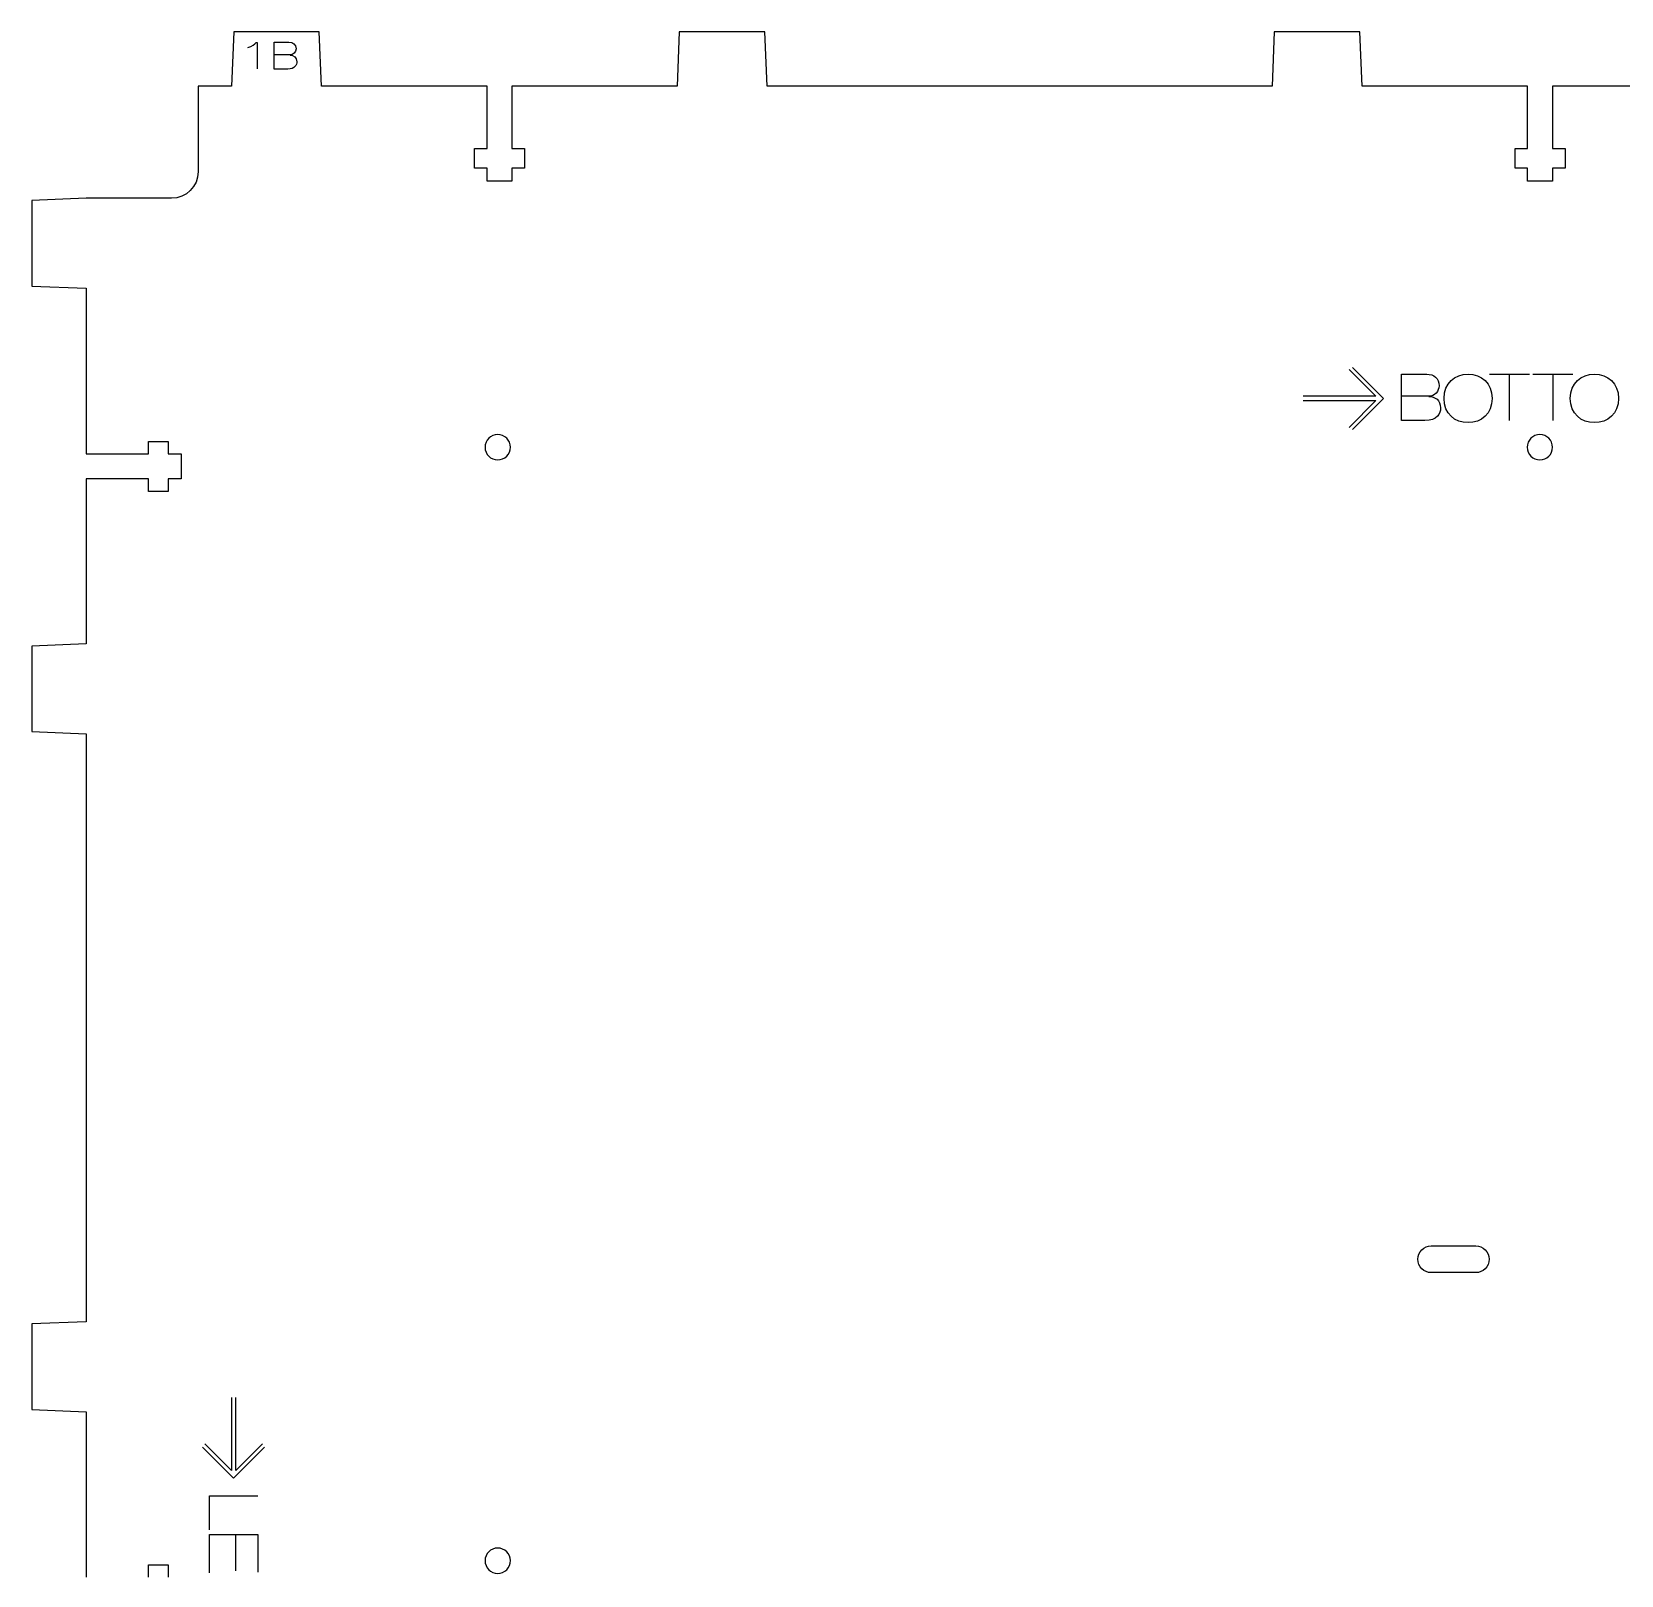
# Model space of a CAD drawing. Header units: millimetres. Extents: x -1166 to -93, y -857 to -63.
# Drawn here: x -1166.3 to -987.9, y -630.9 to -457.6 of the extents above; entities that cross this region are included whole.
import ezdxf

# ---------------------------------------------------------------- set-up
doc = ezdxf.new("R2010")
doc.units = ezdxf.units.MM
doc.layers.add('CUTS', color=1, linetype='Continuous', true_color=0xff0000)
doc.layers.add('TEXT', color=5, linetype='Continuous', true_color=0x0000ff)

msp = doc.modelspace()

# ---------------------------------------------------------------- linework, layer by layer
at = {"layer": 'CUTS', "color": 1, "lineweight": 25, "true_color": 0xff0000}
for points in [[(-977.12, -463.73), (-995.65, -463.73), (-995.65, -470.74), (-994.25, -470.74), (-994.25, -472.94), (-995.65, -472.94), (-995.65, -474.39), (-998.45, -474.39), (-998.45, -472.94), (-999.85, -472.94), (-999.85, -470.74), (-998.45, -470.74), (-998.45, -463.73), (-1017.03, -463.73), (-1017.28, -457.64), (-1026.88, -457.64), (-1027.13, -463.73), (-1083.81, -463.73), (-1084.06, -457.64), (-1093.66, -457.64), (-1093.91, -463.73), (-1112.44, -463.73), (-1112.44, -470.74), (-1111.04, -470.74), (-1111.04, -472.94), (-1112.44, -472.94), (-1112.44, -474.39), (-1115.24, -474.39), (-1115.24, -472.94), (-1116.64, -472.94), (-1116.64, -470.74), (-1115.24, -470.74), (-1115.24, -463.73), (-1133.82, -463.73), (-1134.07, -457.64), (-1143.66, -457.64), (-1143.91, -463.73), (-1143.91, -463.73), (-1147.67, -463.73), (-1147.67, -473.33)], [(-1150.67, -476.33), (-1160.25, -476.33), (-1160.25, -476.33), (-1166.34, -476.58), (-1166.34, -486.18), (-1160.25, -486.43), (-1160.25, -505.02), (-1153.23, -505.02), (-1153.23, -503.62), (-1151.03, -503.62), (-1151.03, -505.02), (-1149.59, -505.02), (-1149.59, -507.82), (-1151.03, -507.82), (-1151.03, -509.22), (-1153.23, -509.22), (-1153.23, -507.82), (-1160.25, -507.82), (-1160.25, -526.34), (-1166.34, -526.59), (-1166.34, -536.19), (-1160.25, -536.44), (-1160.25, -602.43), (-1166.34, -602.68), (-1166.34, -612.28), (-1160.25, -612.53), (-1160.25, -631.1)], [(-1009.27, -593.92), (-1004.27, -593.92)], [(-1004.27, -596.92), (-1009.27, -596.92), (-1009.27, -596.92)], [(-1153.23, -631.1), (-1153.23, -629.7), (-1151.03, -629.7), (-1151.03, -631.1)]]:
    msp.add_lwpolyline(points, dxfattribs=at)
for points in [[(-1147.67, -473.33), (-1147.67, -474.99), (-1149.01, -476.33), (-1150.67, -476.33)], [(-1114.04, -502.84), (-1114.83, -502.84), (-1115.47, -503.48), (-1115.47, -504.27)], [(-1112.62, -504.27), (-1112.62, -503.48), (-1113.26, -502.84), (-1114.04, -502.84)], [(-997.07, -502.84), (-997.86, -502.84), (-998.5, -503.48), (-998.5, -504.27)], [(-995.65, -504.27), (-995.65, -503.48), (-996.29, -502.84), (-997.07, -502.84)], [(-1115.47, -504.27), (-1115.47, -505.06), (-1114.83, -505.69), (-1114.04, -505.69)], [(-1114.04, -505.69), (-1113.26, -505.69), (-1112.62, -505.06), (-1112.62, -504.27)], [(-998.5, -504.27), (-998.5, -505.06), (-997.86, -505.69), (-997.07, -505.69)], [(-997.07, -505.69), (-996.29, -505.69), (-995.65, -505.06), (-995.65, -504.27)], [(-1010.77, -595.42), (-1010.77, -594.59), (-1010.1, -593.92), (-1009.27, -593.92)], [(-1004.27, -593.92), (-1003.44, -593.92), (-1002.77, -594.59), (-1002.77, -595.42)], [(-1009.27, -596.92), (-1010.1, -596.92), (-1010.77, -596.24), (-1010.77, -595.42)], [(-1002.77, -595.42), (-1002.77, -596.24), (-1003.44, -596.92), (-1004.27, -596.92)], [(-1114.04, -627.83), (-1114.83, -627.83), (-1115.47, -628.47), (-1115.47, -629.25)], [(-1112.62, -629.25), (-1112.62, -628.47), (-1113.26, -627.83), (-1114.04, -627.83)], [(-1115.47, -629.25), (-1115.47, -630.04), (-1114.83, -630.68), (-1114.04, -630.68)], [(-1114.04, -630.68), (-1113.26, -630.68), (-1112.62, -630.04), (-1112.62, -629.25)]]:
    msp.add_open_spline(points, degree=3, dxfattribs=at)
at = {"layer": 'TEXT', "color": 5, "lineweight": 25, "true_color": 0x0000ff}
for points in [[(-1141.14, -458.82), (-1141.03, -458.82), (-1141.03, -461.8)], [(-1139.14, -458.8), (-1137.49, -458.8)], [(-1137.6, -461.82), (-1139.14, -461.82), (-1139.14, -458.8), (-1139.14, -458.8)], [(-1137.35, -460.24), (-1139.14, -460.24)], [(-1137.35, -460.24), (-1137.35, -460.25)], [(-1018.47, -495.55), (-1015.48, -498.54), (-1023.66, -498.54)], [(-1018.1, -495.31), (-1014.63, -498.79), (-1018.1, -502.27)], [(-1012.61, -496.07), (-1009.78, -496.07)], [(-1009.97, -501.28), (-1012.61, -501.28), (-1012.61, -496.07), (-1012.61, -496.07)], [(-1002.73, -496.07), (-998.23, -496.07)], [(-1000.47, -501.28), (-1000.47, -496.07)], [(-997.85, -496.07), (-993.36, -496.07)], [(-995.59, -501.28), (-995.59, -496.07)], [(-1023.66, -499.04), (-1015.48, -499.04), (-1018.48, -502.04)], [(-1009.53, -498.55), (-1012.61, -498.54)], [(-1009.53, -498.54), (-1009.53, -498.56)], [(-1143.93, -610.95), (-1143.93, -619.12), (-1146.93, -616.12)], [(-1140.44, -616.13), (-1143.43, -619.12), (-1143.43, -610.95)], [(-1140.21, -616.5), (-1143.68, -619.98), (-1147.16, -616.5)], [(-1146.41, -625.8), (-1146.41, -621.98), (-1140.96, -621.98)], [(-1146.41, -630.61), (-1146.41, -626.32), (-1140.96, -626.32), (-1140.96, -630.56)], [(-1143.49, -626.32), (-1143.49, -630.39)]]:
    msp.add_lwpolyline(points, dxfattribs=at)
for points in [[(-1142.08, -459.39), (-1141.62, -459.27), (-1141.32, -459.03), (-1141.14, -458.82)], [(-1137.49, -458.8), (-1137.02, -458.8), (-1136.68, -459.06), (-1136.68, -459.55)], [(-1136.68, -459.55), (-1136.68, -459.91), (-1137, -460.25), (-1137.35, -460.24)], [(-1137.35, -460.25), (-1136.96, -460.26), (-1136.59, -460.47), (-1136.59, -461)], [(-1136.59, -461), (-1136.59, -461.35), (-1136.81, -461.82), (-1137.6, -461.82)], [(-1009.78, -496.07), (-1008.96, -496.07), (-1008.38, -496.51), (-1008.38, -497.36)], [(-1008.38, -497.36), (-1008.38, -497.97), (-1008.92, -498.56), (-1009.53, -498.54)], [(-1007.83, -498.79), (-1007.83, -497.07), (-1006.62, -496.07), (-1005.13, -496.07)], [(-1005.13, -496.07), (-1003.64, -496.07), (-1002.43, -497.07), (-1002.43, -498.79)], [(-993.66, -498.79), (-993.66, -497.07), (-992.44, -496.07), (-990.96, -496.07)], [(-990.96, -496.07), (-989.47, -496.07), (-988.25, -497.07), (-988.25, -498.79)], [(-1009.53, -498.56), (-1008.85, -498.59), (-1008.22, -498.95), (-1008.22, -499.86)], [(-1005.13, -501.51), (-1006.62, -501.51), (-1007.83, -500.51), (-1007.83, -498.79)], [(-1002.43, -498.79), (-1002.43, -500.51), (-1003.64, -501.51), (-1005.13, -501.51)], [(-990.96, -501.51), (-992.44, -501.51), (-993.66, -500.51), (-993.66, -498.79)], [(-988.25, -498.79), (-988.25, -500.51), (-989.47, -501.51), (-990.96, -501.51)], [(-1008.22, -499.86), (-1008.22, -500.47), (-1008.6, -501.28), (-1009.97, -501.28)]]:
    msp.add_open_spline(points, degree=3, dxfattribs=at)

doc.saveas('drawing.dxf')
